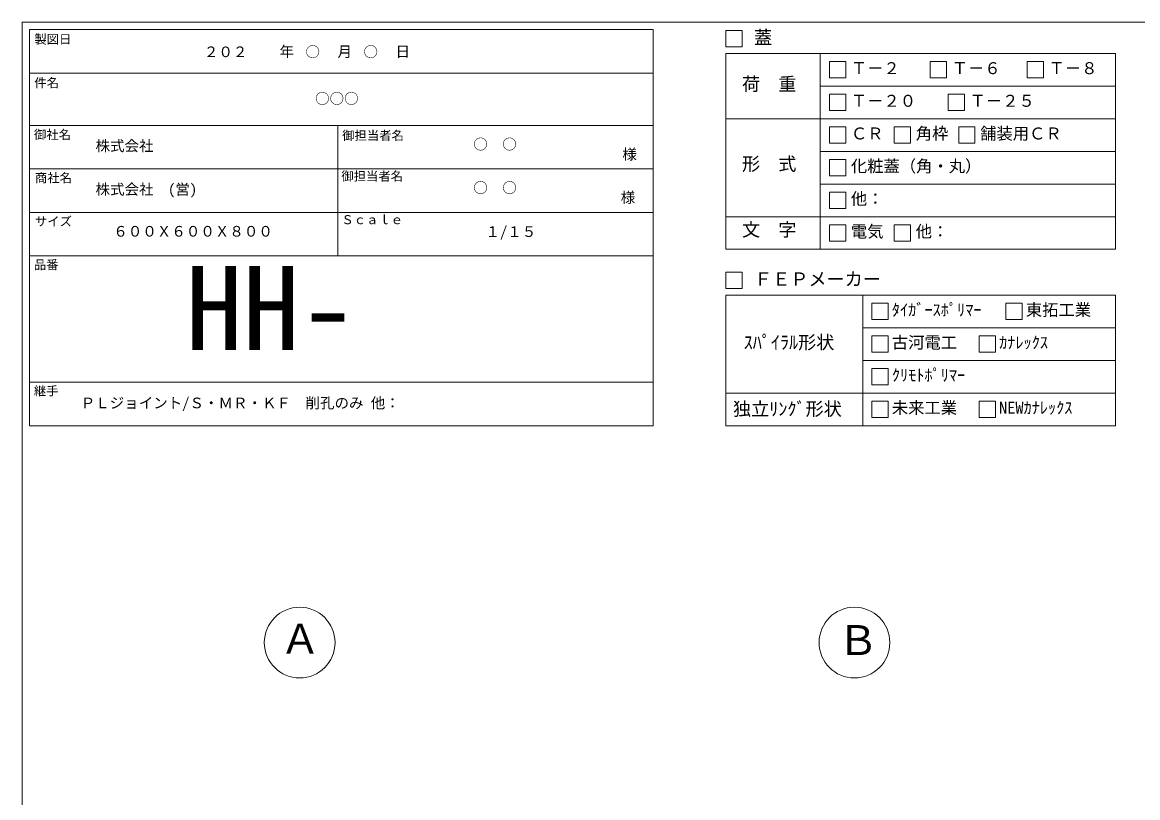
# Model space of a CAD drawing. Units: millimetres, scale not verified. Extents: x -4890 to 18490, y -2316 to 2316.
# Drawn here: x -1230 to 1846, y 179 to 2316 of the extents above; entities that cross this region are included whole.
import ezdxf
from ezdxf.enums import TextEntityAlignment as Align

# ---------------------------------------------------------------- set-up
doc = ezdxf.new("R2010")
doc.units = ezdxf.units.MM
doc.header["$LTSCALE"] = 10
for name, color, linetype, lineweight in [('0-2_waku', 7, 'Continuous', 18), ('0-3_gaikei', 7, 'Continuous', 18), ('0-E_文字１', 7, 'Continuous', 18), ('1-5_文字２', 7, 'Continuous', 5)]:
    doc.layers.add(name, color=color, linetype=linetype, lineweight=lineweight)
doc.styles.add('ＭＳ ゴシック', font='')
doc.styles.get('ＭＳ ゴシック').set_extended_font_data('MS Gothic')

msp = doc.modelspace()

# ---------------------------------------------------------------- linework, layer by layer
at = {"layer": '0-2_waku'}
for p, q in [((-1230, 2316.07), (-1230, -1958.93)), ((-1210, 2296.07), (-1210, 1204.07)), ((-1210, 2296.07), (510, 2296.07)), ((-1210, 2296.07), (-1210, 1204.07)), ((-1210, 2296.07), (510, 2296.07)), ((-1210, 2296.07), (-1210, 1204.07)), ((510, 2296.07), (510, 1204.07)), ((710, 2230.29), (1785, 2230.29)), ((710, 2230.29), (710, 1690.29)), ((970.67, 2230.29), (970.67, 1690.29)), ((1785, 2230.29), (1785, 1690.29)), ((-1210, 2176.07), (510, 2176.07)), ((-1210, 2176.07), (510, 2176.07)), ((-1210, 2176.07), (510, 2176.07)), ((-1210, 2176.07), (510, 2176.07)), ((970.67, 2140.29), (1785, 2140.29)), ((-1210, 2032.07), (510, 2032.07)), ((-1210, 2032.07), (510, 2032.07)), ((-360, 2032.07), (-360, 1672.07)), ((710, 2050.29), (1785, 2050.29)), ((970.67, 1960.29), (1785, 1960.29)), ((-1210, 1912.07), (510, 1912.07)), ((970.67, 1870.29), (1785, 1870.29)), ((-1210, 1792.07), (510, 1792.07)), ((710, 1780.29), (1785, 1780.29)), ((-1210, 1672.07), (510, 1672.07)), ((710, 1690.29), (1785, 1690.29)), ((710, 1564.07), (1785, 1564.07)), ((710, 1564.07), (710, 1204.07)), ((1087.82, 1564.07), (1087.82, 1204.07)), ((1785, 1564.07), (1785, 1204.07)), ((1087.82, 1474.07), (1785, 1474.07)), ((1087.82, 1384.07), (1785, 1384.07)), ((-1210, 1324.07), (510, 1324.07)), ((710, 1294.07), (1785, 1294.07)), ((-1210, 1204.07), (510, 1204.07)), ((710, 1204.07), (1785, 1204.07)), ((710, 1204.07), (1785, 1204.07))]:
    msp.add_line(p, q, dxfattribs=at)
msp.add_lwpolyline([(-1230, 2316.07), (4890, 2316.07), (4890, -1958.93)], dxfattribs=at)
at = {"layer": '0-3_gaikei'}
for centre in [(-465, 606.07), (1065, 606.07)]:
    msp.add_circle(centre, 97.5, dxfattribs=at)
at = {"layer": '0-E_文字１'}
for p, q in [((710, 2293.1), (710, 2248.1)), ((710, 2248.1), (755, 2248.1)), ((995.97, 2207.79), (1040.97, 2207.79)), ((995.97, 2207.79), (995.97, 2162.79)), ((995.97, 2207.79), (995.97, 2162.79)), ((995.97, 2207.79), (1040.97, 2207.79)), ((995.97, 2207.79), (995.97, 2162.79)), ((995.97, 2207.79), (1040.97, 2207.79)), ((1040.97, 2207.79), (1040.97, 2162.79)), ((1040.97, 2207.79), (1040.97, 2162.79)), ((1040.97, 2207.79), (1040.97, 2162.79)), ((1274.05, 2207.79), (1319.05, 2207.79)), ((1274.05, 2207.79), (1274.05, 2162.79)), ((1319.05, 2207.79), (1319.05, 2162.79)), ((1541.26, 2207.79), (1586.26, 2207.79)), ((1541.26, 2207.79), (1541.26, 2162.79)), ((1586.26, 2207.79), (1586.26, 2162.79)), ((995.97, 2162.79), (1040.97, 2162.79)), ((995.97, 2162.79), (1040.97, 2162.79)), ((995.97, 2162.79), (1040.97, 2162.79)), ((1274.05, 2162.79), (1319.05, 2162.79)), ((1541.26, 2162.79), (1586.26, 2162.79)), ((995.97, 2117.79), (1040.97, 2117.79)), ((995.97, 2117.79), (995.97, 2072.79)), ((1040.97, 2117.79), (1040.97, 2072.79)), ((1323.45, 2117.79), (1368.45, 2117.79)), ((1323.45, 2117.79), (1323.45, 2072.79)), ((1368.45, 2117.79), (1368.45, 2072.79)), ((995.97, 2072.79), (1040.97, 2072.79)), ((1323.45, 2072.79), (1368.45, 2072.79)), ((995.97, 2027.79), (1040.97, 2027.79)), ((995.97, 2027.79), (995.97, 1982.79)), ((995.97, 2027.79), (995.97, 1982.79)), ((1040.97, 2027.79), (1040.97, 1982.79)), ((1040.97, 2027.79), (1040.97, 1982.79)), ((1174.97, 2027.79), (1219.97, 2027.79)), ((1174.97, 2027.79), (1174.97, 1982.79)), ((1219.97, 2027.79), (1219.97, 1982.79)), ((1352.47, 2027.79), (1397.47, 2027.79)), ((1352.47, 2027.79), (1352.47, 1982.79)), ((1397.47, 2027.79), (1397.47, 1982.79)), ((995.97, 1982.79), (1040.97, 1982.79)), ((995.97, 1982.79), (1040.97, 1982.79)), ((1174.97, 1982.79), (1219.97, 1982.79)), ((1352.47, 1982.79), (1397.47, 1982.79)), ((995.97, 1937.79), (995.97, 1892.79)), ((1040.97, 1937.79), (1040.97, 1892.79)), ((995.97, 1892.79), (1040.97, 1892.79)), ((995.97, 1847.79), (1040.97, 1847.79)), ((995.97, 1847.79), (995.97, 1802.79)), ((995.97, 1847.79), (995.97, 1802.79)), ((1040.97, 1847.79), (1040.97, 1802.79)), ((1040.97, 1847.79), (1040.97, 1802.79)), ((995.97, 1802.79), (1040.97, 1802.79)), ((995.97, 1802.79), (1040.97, 1802.79)), ((995.97, 1757.79), (995.97, 1712.79)), ((1174.97, 1757.79), (1174.97, 1712.79)), ((995.97, 1712.79), (1040.97, 1712.79)), ((1174.97, 1712.79), (1219.97, 1712.79)), ((710, 1626.88), (710, 1581.88)), ((710, 1581.88), (755, 1581.88)), ((1113.12, 1541.57), (1113.12, 1496.57)), ((1482.7, 1541.57), (1527.7, 1541.57)), ((1482.7, 1541.57), (1482.7, 1496.57)), ((1482.7, 1541.57), (1527.7, 1541.57)), ((1482.7, 1541.57), (1482.7, 1496.57)), ((1482.7, 1541.57), (1527.7, 1541.57)), ((1482.7, 1541.57), (1482.7, 1496.57)), ((1527.7, 1541.57), (1527.7, 1496.57)), ((1527.7, 1541.57), (1527.7, 1496.57)), ((1527.7, 1541.57), (1527.7, 1496.57)), ((1113.12, 1496.57), (1158.12, 1496.57)), ((1482.7, 1496.57), (1527.7, 1496.57)), ((1482.7, 1496.57), (1527.7, 1496.57)), ((1482.7, 1496.57), (1527.7, 1496.57)), ((1113.12, 1451.57), (1158.12, 1451.57)), ((1113.12, 1451.57), (1113.12, 1406.57)), ((1158.12, 1451.57), (1158.12, 1406.57)), ((1409.02, 1451.57), (1409.02, 1406.57)), ((1113.12, 1406.57), (1158.12, 1406.57)), ((1409.02, 1406.57), (1454.02, 1406.57)), ((1113.12, 1361.57), (1113.12, 1316.57)), ((1113.12, 1316.57), (1158.12, 1316.57)), ((1113.12, 1271.57), (1158.12, 1271.57)), ((1113.12, 1271.57), (1113.12, 1226.57)), ((1158.12, 1271.57), (1158.12, 1226.57)), ((1409.02, 1271.57), (1454.02, 1271.57)), ((1409.02, 1271.57), (1409.02, 1226.57)), ((1454.02, 1271.57), (1454.02, 1226.57)), ((1113.12, 1226.57), (1158.12, 1226.57)), ((1409.02, 1226.57), (1454.02, 1226.57))]:
    msp.add_line(p, q, dxfattribs=at)
for points in [[(710, 2293.1), (755, 2293.1), (755, 2248.1)], [(710, 2293.1), (755, 2293.1), (755, 2248.1)], [(995.97, 2027.79), (1040.97, 2027.79), (1040.97, 1982.79)], [(995.97, 2027.79), (995.97, 1982.79), (1040.97, 1982.79)], [(995.97, 1937.79), (1040.97, 1937.79), (1040.97, 1892.79)], [(995.97, 1847.79), (1040.97, 1847.79), (1040.97, 1802.79)], [(995.97, 1847.79), (995.97, 1802.79), (1040.97, 1802.79)], [(995.97, 1757.79), (1040.97, 1757.79), (1040.97, 1712.79)], [(1174.97, 1757.79), (1219.97, 1757.79), (1219.97, 1712.79)], [(710, 1626.88), (755, 1626.88), (755, 1581.88)], [(1113.12, 1541.57), (1158.12, 1541.57), (1158.12, 1496.57)], [(1409.02, 1451.57), (1454.02, 1451.57), (1454.02, 1406.57)], [(1113.12, 1361.57), (1158.12, 1361.57), (1158.12, 1316.57)]]:
    msp.add_lwpolyline(points, dxfattribs=at)

# ---------------------------------------------------------------- texts
at = {"layer": '0-E_文字１', "style": 'ＭＳ ゴシック'}
for s, height, p in [('製図日', 24.93, (-1196.73, 2249.62)), ('蓋', 36.66, (788.09, 2245.19)), ('\u3000\u3000年\u3000\u3000\u3000月\u3000\u3000\u3000日', 29.33, (-600.69, 2212.01)), ('Ｔ－２', 32.99, (1055.11, 2163.28)), ('Ｔ－６', 32.99, (1333.19, 2163.28)), ('Ｔ－８', 32.99, (1600.4, 2163.28)), ('件名', 24.93, (-1196.73, 2129.62)), ('荷\u3000重', 36.66, (754.96, 2116.49)), ('Ｔ－２０', 32.99, (1055.11, 2073.28)), ('Ｔ－２５', 32.99, (1382.59, 2073.28)), ('角枠', 32.99, (1234.11, 1983.28)), ('舗装用ＣＲ', 32.99, (1411.61, 1983.28)), ('御社名', 24.93, (-1197.7, 1986.61)), ('御担当者名', 24.93, (-347.79, 1984.4)), ('御担当者名', 24.93, (-347.79, 1984.4)), ('ＣＲ', 32.99, (1055.11, 1983.28)), ('様', 29.33, (424.95, 1928.9)), ('形\u3000式', 36.66, (754.96, 1896.53)), ('化粧蓋（角・丸）', 32.99, (1055.11, 1893.28)), ('御担当者名', 24.93, (-350.01, 1872.1)), ('商社名', 24.93, (-1195.1, 1867.57)), ('様', 29.33, (420.46, 1809.98)), ('他：', 32.99, (1055.11, 1803.28)), ('Ｓｃａｌｅ', 24.93, (-350.01, 1752.1)), ('サイズ', 24.93, (-1195.1, 1747.57)), ('６００Ｘ６００Ｘ８００', 29.33, (-979.05, 1716.53)), ('１/１５', 29.33, (47.55, 1715.58)), ('文\u3000字', 36.66, (754.96, 1715.04)), ('電気', 32.99, (1055.11, 1713.28)), ('他：', 32.99, (1234.11, 1713.28)), ('品番', 24.93, (-1198.1, 1627.93)), ('HH-', 230.9, (-779.27, 1343.9)), ('ＦＥＰメーカー', 36.66, (788.09, 1578.96)), ('ﾀｲｶﾞｰｽﾎﾟﾘﾏｰ', 32.99, (1168.09, 1497.05)), ('東拓工業', 32.99, (1537.67, 1497.05)), ('ｽﾊﾟｲﾗﾙ形状', 36.66, (759.62, 1404.41)), ('古河電工', 32.99, (1168.09, 1407.05)), ('ｶﾅﾚｯｸｽ', 32.99, (1463.99, 1407.05)), ('ｸﾘﾓﾄﾎﾟﾘﾏｰ', 32.99, (1168.09, 1317.05)), ('継手', 24.93, (-1198.1, 1279.93)), ('ＰＬジョイント/Ｓ・ＭＲ・ＫＦ\u3000削孔のみ 他：', 29.33, (-1069.01, 1243.27)), ('独立ﾘﾝｸﾞ形状', 36.66, (730.09, 1220.93)), ('未来工業', 32.99, (1168.09, 1227.05)), ('NEWｶﾅﾚｯｸｽ', 32.99, (1463.99, 1227.05)), ('Ａ', 82.48, (-519.88, 550.66)), ('Ｂ', 82.48, (1018.68, 546.94))]:
    msp.add_text(s, height=height, dxfattribs=at).set_placement(p, align=Align.BOTTOM_LEFT)
at = {"layer": '1-5_文字２', "style": 'ＭＳ ゴシック'}
for s, p in [('\u3000\u3000２０２\u3000\u3000\u3000\u3000○\u3000\u3000\u3000○', (-809.17, 2211.23)), ('○○○', (-422.49, 2082.41)), ('株式会社', (-1028, 1952.15)), ('○\u3000○', (13.78, 1956.53)), ('○\u3000○', (13.78, 1836.53)), ('株式会社\u3000(営)', (-1028, 1832.15))]:
    msp.add_text(s, height=29.33, dxfattribs=at).set_placement(p, align=Align.BOTTOM_LEFT)

doc.saveas('drawing.dxf')
